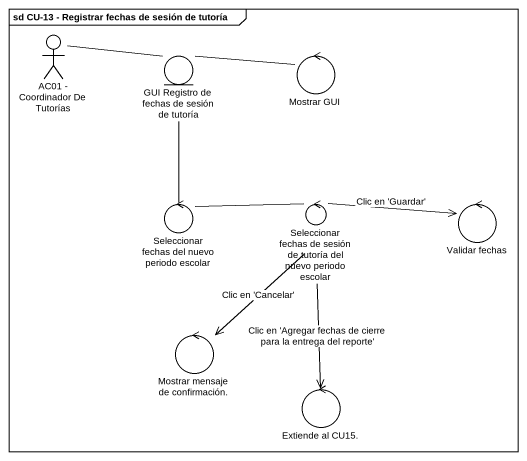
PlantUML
@startuml
mainframe sd CU-13 - Registrar fechas de sesión de tutoría
actor "AC01 - Coordinador De Tutorías" as AC01_Coordinador_De_Tutorías
entity "GUI Registro de fechas de sesión de tutoría" as GUI_Registro_de_fechas_de
control "Mostrar GUI" as Mostrar_GUI
control "Seleccionar fechas del nuevo periodo escolar" as Seleccionar_fechas_del
control "Seleccionar fechas de sesión de tutoría del nuevo periodo escolar" as Seleccionar_fechas_de
control "Validar fechas" as Validar_fechas
control "Mostrar mensaje de confirmación." as Mostrar_mensaje_de
control "Extiende al CU15." as Extiende_al_CU15
AC01_Coordinador_De_Tutorías -right- GUI_Registro_de_fechas_de
GUI_Registro_de_fechas_de -- Seleccionar_fechas_del
Mostrar_GUI -left- GUI_Registro_de_fechas_de
Seleccionar_fechas_del -right- Seleccionar_fechas_de
Seleccionar_fechas_de -right-> Validar_fechas : Clic en 'Guardar'
Seleccionar_fechas_de --> Mostrar_mensaje_de : Clic en 'Cancelar'
Seleccionar_fechas_de --> Extiende_al_CU15 : Clic en 'Agregar fechas de cierre para la entrega del reporte'
@enduml
